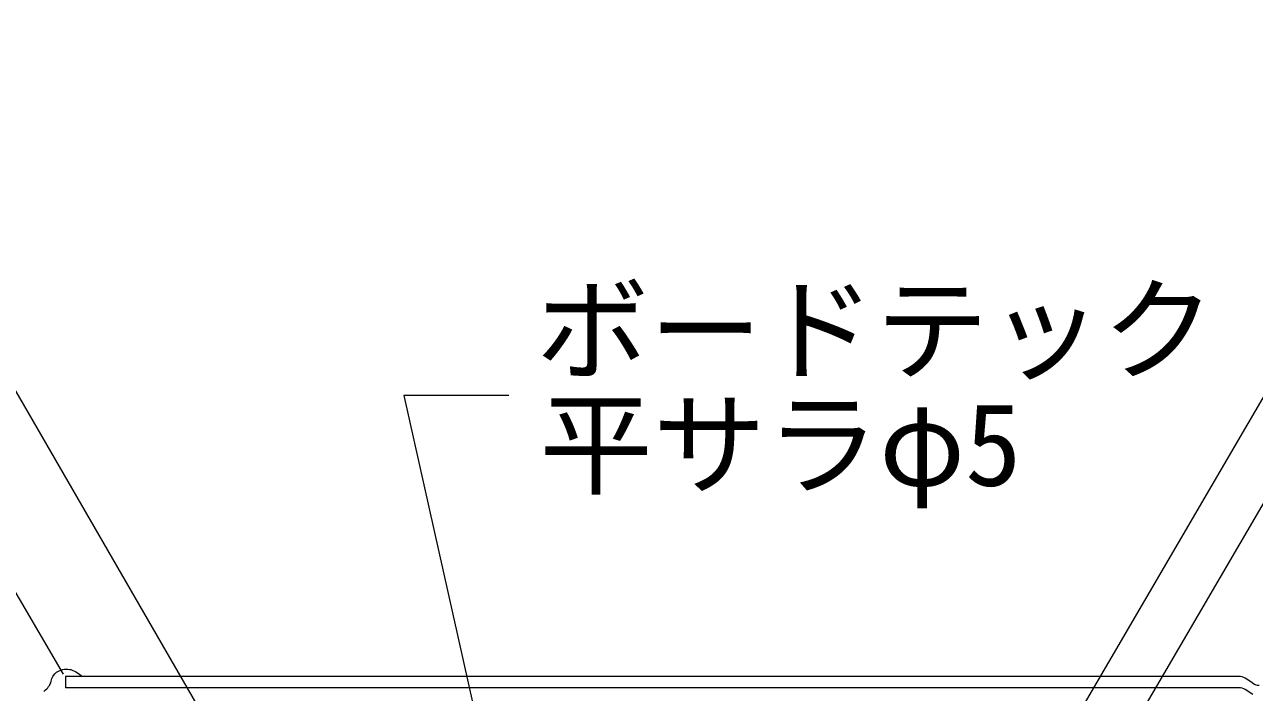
# Model space of a CAD drawing. Units: millimetres, scale not verified. Extents: x -675 to 675, y -471 to 460.
# Drawn here: x -223 to -5.8, y 96.5 to 214.5 of the extents above; entities that cross this region are included whole.
import ezdxf
from ezdxf.enums import TextEntityAlignment as Align

# ---------------------------------------------------------------- set-up
doc = ezdxf.new("R2010")
doc.units = ezdxf.units.MM
doc.header["$LTSCALE"] = 5
doc.layers.add('1-0_芯・寸法線', color=7, linetype='Continuous', lineweight=9)
doc.layers.add('1-4_リベットルーフ', color=3, linetype='Continuous', lineweight=9)
doc.styles.add('ＭＳ ゴシック', font='')
doc.styles.get('ＭＳ ゴシック').set_extended_font_data('MS Gothic')

msp = doc.modelspace()

# ---------------------------------------------------------------- linework, layer by layer
at = {"layer": '1-0_芯・寸法線'}
for p, q in [((-174.823, 63.703), (-262.068, 214.485)), ((-216.172, 99.742), (-269.956, 191.544)), ((-38.189, 90.526), (14.636, 181.019)), ((-29.291, 86.978), (14.636, 162.228))]:
    msp.add_line(p, q, dxfattribs=at)
msp.add_lwpolyline([(-137.543, 148.96), (-156.089, 148.96), (-143.786, 94.233)], dxfattribs=at)
at = {"layer": '1-4_リベットルーフ'}
for p, q in [((-8.569, 99.328), (-215.798, 99.328)), ((-215.798, 99.328), (-215.798, 97.328)), ((-6.088, 98.099), (-7.477, 99.004)), ((-8.569, 97.328), (-215.798, 97.328)), ((-6.088, 96.099), (-7.477, 97.004))]:
    msp.add_line(p, q, dxfattribs=at)
msp.add_lwpolyline([(-219.631, 96.655), (-219.515, 96.759), (-219.318, 96.938), (-219.128, 97.122), (-218.95, 97.312), (-218.789, 97.512), (-218.648, 97.723), (-218.577, 97.852), (-218.518, 97.981), (-218.431, 98.212), (-218.356, 98.45), (-218.284, 98.691), (-218.206, 98.929), (-218.114, 99.16), (-218.05, 99.289), (-217.933, 99.481), (-217.681, 99.782), (-217.378, 100.042), (-217.034, 100.258), (-216.661, 100.425), (-216.27, 100.54), (-216.039, 100.582), (-215.89, 100.599), (-215.634, 100.61), (-215.379, 100.598), (-215.129, 100.565), (-214.883, 100.512), (-214.643, 100.441), (-214.507, 100.39), (-214.34, 100.319), (-214.062, 100.178), (-213.793, 100.016), (-213.532, 99.838), (-213.277, 99.649), (-213.024, 99.452), (-212.879, 99.337)], dxfattribs=at)
for centre, start, end in [((-8.569, 97.328), 56.9257, 90), ((-4.997, 99.775), 236.9257, 270), ((-8.569, 95.328), 56.9257, 90)]:
    msp.add_arc(centre, 2, start, end, dxfattribs=at)

# ---------------------------------------------------------------- texts
at = {"layer": '1-0_芯・寸法線', "style": 'ＭＳ ゴシック'}
for s, p in [('ボードテック', (-132.75, 148.849)), ('平サラφ5', (-132.089, 128.596))]:
    msp.add_text(s, height=14.66, dxfattribs=at).set_placement(p, align=Align.BOTTOM_LEFT)

doc.saveas('drawing.dxf')
